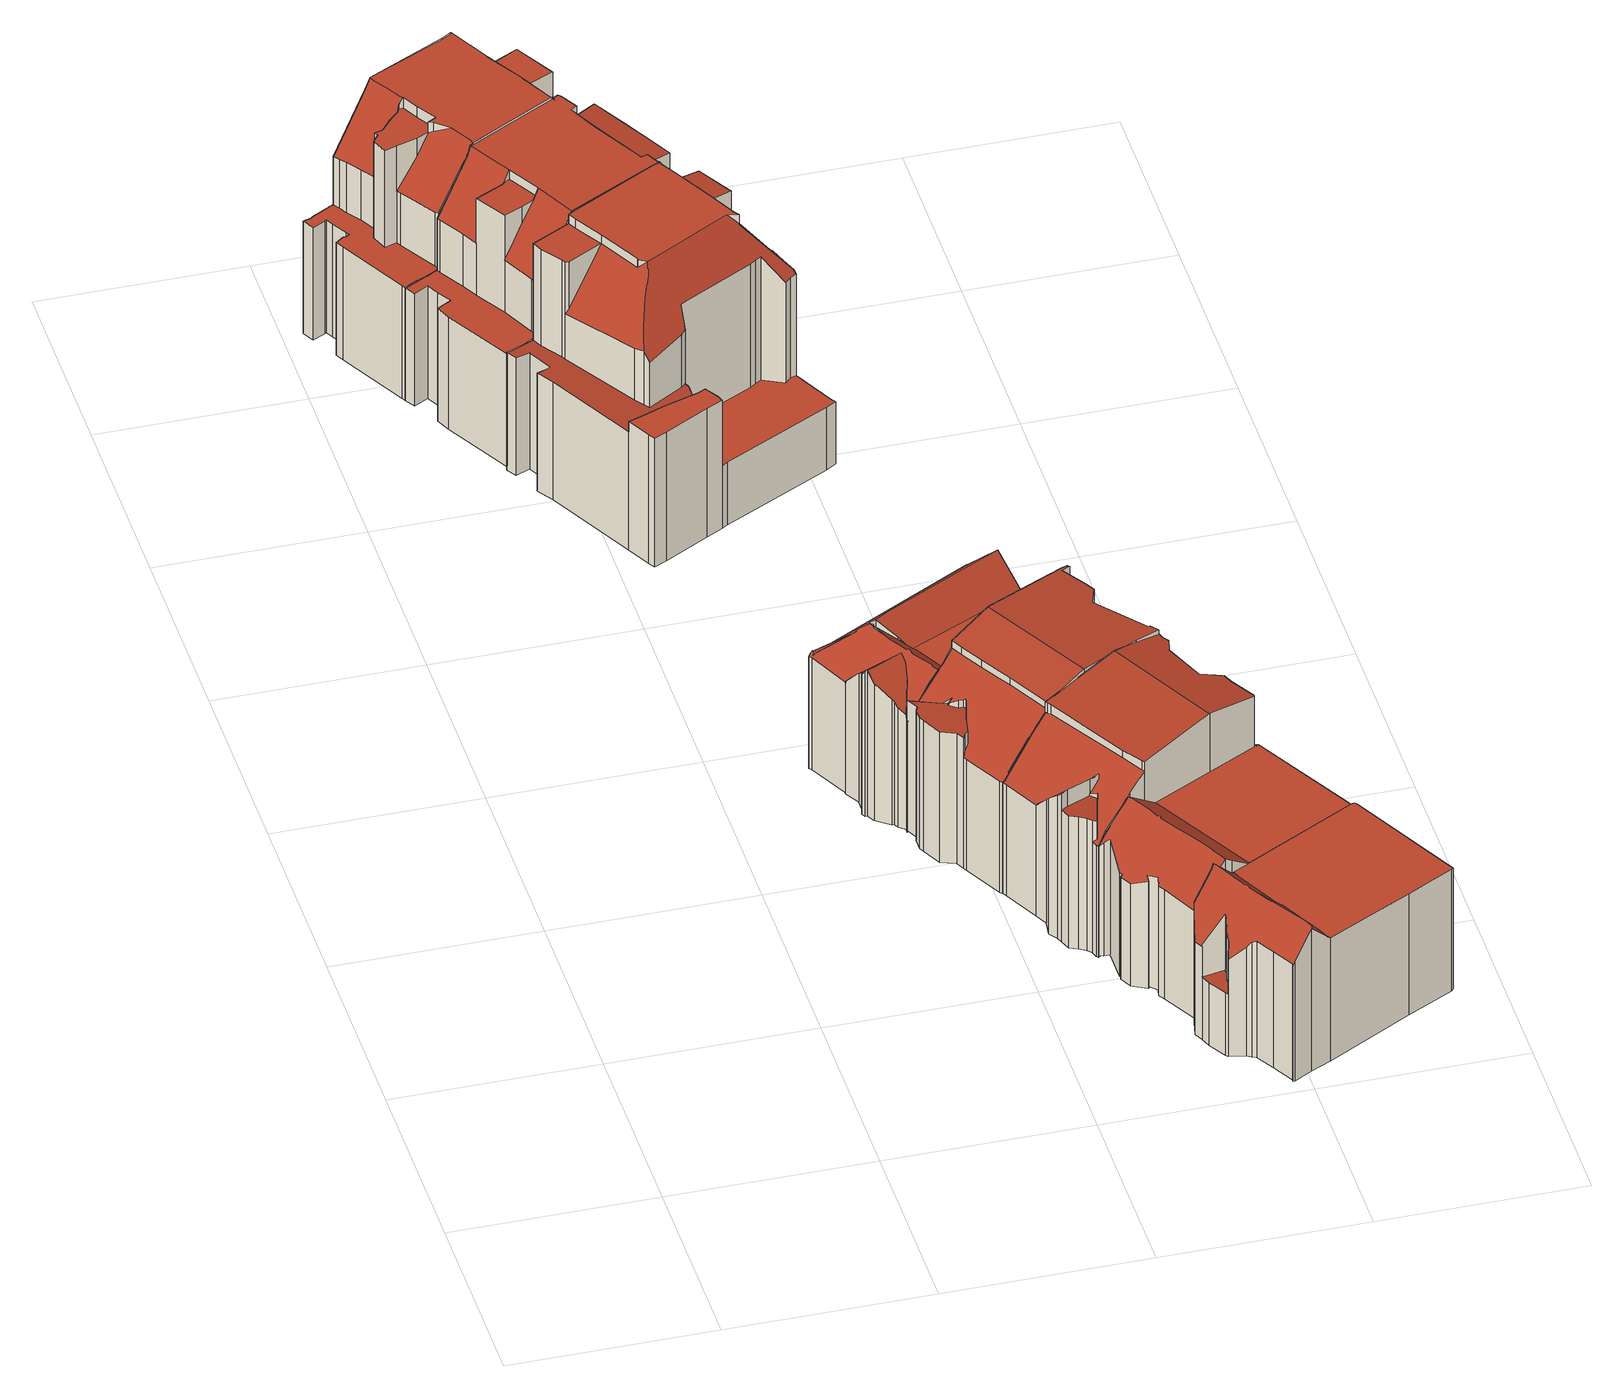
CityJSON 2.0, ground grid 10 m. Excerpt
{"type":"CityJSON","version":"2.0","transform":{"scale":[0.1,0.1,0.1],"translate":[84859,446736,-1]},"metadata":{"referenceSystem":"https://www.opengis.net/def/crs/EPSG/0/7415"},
"CityObjects":{
"building1":{"type":"Building","attributes":{"dak_type":"slanted","data_area":62.1,"data_coverage":0.869,"geconstateerd":false,"gid":11192719,"h_dak_50p":11.75,"h_dak_70p":12.18,"h_dak_max":12.52,"h_dak_min":6.19,"h_maaiveld":0.008,"kas_warenhuis":false,"lod11_replace":false,"ondergronds_type":"above ground","oorspronkelijkbouwjaar":2008,"pw_actueel":"yes","pw_bron":"ahn3","reconstructie_methode":"tudelft3d-geoflow","reconstruction_skipped":false,"rmse_lod12":2.19,"rmse_lod13":1.1,"rmse_lod22":0.533,"rn":1,"status":"Pand in gebruik","t_run":144.27,"val3dity_codes_lod12":"[]","val3dity_codes_lod13":"[]","val3dity_codes_lod22":"[]"},"children":["building1-1"]},
"building1-1":{"type":"BuildingPart","parents":["building1"],"geometry":[{"type":"Solid","lod":"2.2","boundaries":[[[[0,1,2,3,4,5,6,7,8,9,10,11,12,13,14,15,16,17,18,19,20,21,22,23,24,25,26,27,28,29,30,31,32,33,34,35,36]],[[37,27,26,38]],[[39,28,27,37]],[[40,6,5,41]],[[42,15,14,43]],[[44,10,9,45]],[[46,47,48,49]],[[50,51,52,53]],[[38,26,25,54]],[[55,56,57,58]],[[59,60,61,62,63]],[[64,18,17,65]],[[66,16,15,42]],[[67,34,33,68]],[[69,32,31,70,71]],[[72,73,74,75]],[[73,72,76]],[[51,50,76]],[[47,77,78,79]],[[80,12,11,81]],[[82,7,6,40]],[[83,8,7,82]],[[84,13,12,80]],[[65,17,16,66]],[[85,19,18,64]],[[86,20,19,85]],[[87,21,20,86]],[[88,23,22,89]],[[89,22,21,87]],[[90,91,61,60]],[[53,52,60,59]],[[54,25,24,92]],[[70,31,30,93]],[[71,70,94,95]],[[95,94,96,97]],[[75,74,98,99]],[[68,33,32,69]],[[100,0,36,101]],[[93,30,29,102]],[[43,14,13,84]],[[41,5,4,103]],[[45,9,8,83]],[[104,81,11,10,44]],[[105,106,81,104]],[[107,108,109]],[[103,4,3,110]],[[108,107,111,112]],[[113,35,34,67]],[[97,96,91,90]],[[99,98,114,115]],[[116,117,77,47,46]],[[118,119,117,116]],[[63,62,119,118]],[[79,78,106,105]],[[49,48,56]],[[58,57,120]],[[115,114,56,55]],[[101,36,35,113]],[[112,111,121]],[[122,1,0,100]],[[123,124,109]],[[110,3,2,125]],[[125,2,1,122]],[[126,127,121]],[[124,123,127,126]],[[102,29,28,39]],[[92,24,23,88]],[[73,76,50,53,59,63,118,116,46,49,56,114,98,74]],[[64,65,66,42,43,84,80,81,106,78,77,117,119,62,61,91,96,94,70,93,102,39,37,38,54,92,88,89,87,86,85]],[[68,128,129,130,75,99,115,55,58,120,131,45,83,132,108,112,101,113,67]],[[56,48,47,79,105,104,44,45,131,120,57]],[[123,109,108,132,83,82,40,41,103,110,125,122,100,101,112,121,127]],[[129,128,68,69,71,95,97,90,60,52,51,76,72,75,130]],[[124,126,121,111,107,109]]]],"semantics":{"surfaces":[{"type":"GroundSurface"},{"type":"WallSurface","on_footprint_edge":true},{"type":"WallSurface","on_footprint_edge":false},{"type":"RoofSurface"}],"values":[[0,1,1,1,1,1,2,2,1,2,2,1,1,1,1,2,2,2,2,1,1,1,1,1,1,1,1,1,1,2,2,1,1,2,2,2,1,1,1,1,1,1,1,2,2,1,2,1,2,2,2,2,2,2,2,2,2,1,2,1,2,1,1,2,2,1,1,3,3,3,3,3,3,3]]}}]},
"building2":{"type":"Building","attributes":{"dak_type":"slanted","data_area":53.85,"data_coverage":0.858,"geconstateerd":false,"gid":18954932,"h_dak_50p":6.7,"h_dak_70p":7.16,"h_dak_max":7.89,"h_dak_min":5.89,"h_maaiveld":-0.252,"kas_warenhuis":false,"lod11_replace":false,"ondergronds_type":"above ground","oorspronkelijkbouwjaar":1915,"pw_actueel":"yes","pw_bron":"ahn3","reconstructie_methode":"tudelft3d-geoflow","reconstruction_skipped":false,"rmse_lod12":0.577,"rmse_lod13":0.594,"rmse_lod22":0.0302,"rn":1,"status":"Pand in gebruik","t_run":151.38,"val3dity_codes_lod12":"[]","val3dity_codes_lod13":"[]","val3dity_codes_lod22":"[]"},"children":["building2-1"]},
"building2-1":{"type":"BuildingPart","parents":["building2"],"geometry":[{"type":"MultiSurface","lod":"2.2","boundaries":[[[133,134,135,136,137,138,139,140,141,142,143,144,145,146,147,148,149,150,151,152,153,154,155,156,157,158,159,160,161,162]],[[163,157,156,164]],[[165,166,162,161,167]],[[167,161,160,168]],[[169,155,154,170]],[[170,154,153,171]],[[172,140,139,173]],[[174,141,140,172]],[[175,135,134,176]],[[177,150,149,178]],[[179,180,181]],[[182,183,184]],[[168,160,159,185]],[[178,149,148,186]],[[173,139,138,187]],[[188,146,145,189]],[[189,145,144,190]],[[191,192,137,136,193]],[[180,179,194]],[[195,196,197,198]],[[198,197,192,191]],[[199,133,162,166]],[[200,201,181]],[[202,158,157,163]],[[164,156,155,169]],[[171,153,152,203,204]],[[203,152,151,205]],[[204,203,206]],[[205,151,150,177]],[[186,148,147,207]],[[207,147,146,188]],[[208,209,210]],[[200,201,211,212]],[[212,211,209,208]],[[213,143,142,214]],[[190,144,143,213]],[[215,196,195]],[[185,159,158,202]],[[216,217,218,219]],[[187,138,137,192]],[[193,136,135,175]],[[184,183,166,165]],[[176,134,133,199]],[[214,142,141,174]],[[219,218,182]],[[194,220,221]],[[222,217,216]],[[186,223,224,225,226,210,209,211,201,181,180,194,221,227,228,229,230,231,178]],[[201,200,181,200,212,232,233,214,174,172,173,187,192,197,196,215,234,235]],[[213,214,233,232,212,208,210,226,236,237]],[[185,202,163,238,239,219,182,184,165,167,168]],[[235,234,215,195,198,191,193,175,176,199,166,183,182,218,217,222,206,203,205,177,178,231,230,229,228,227,221,220,194,179,181,201]],[[189,190,213,237,236,226,225,224,223,186,207,188]],[[206,222,216,219,239,238,163,164,169,170,171,204]]],"semantics":{"surfaces":[{"type":"GroundSurface"},{"type":"WallSurface","on_footprint_edge":true},{"type":"WallSurface","on_footprint_edge":false},{"type":"RoofSurface"}],"values":[0,1,1,1,1,1,1,1,1,1,2,2,1,1,1,1,1,1,2,2,2,1,2,1,1,1,1,2,1,1,1,2,2,2,1,1,2,1,2,1,1,2,1,1,2,2,2,3,3,3,3,3,3,3]}}]},
"building3":{"type":"Building","attributes":{"dak_type":"slanted","data_area":78.19,"data_coverage":0.877,"geconstateerd":false,"gid":17145105,"h_dak_50p":11.66,"h_dak_70p":12.14,"h_dak_max":13.47,"h_dak_min":3.22,"h_maaiveld":-0.007,"kas_warenhuis":false,"lod11_replace":false,"ondergronds_type":"above ground","oorspronkelijkbouwjaar":2008,"pw_actueel":"yes","pw_bron":"ahn3","reconstructie_methode":"tudelft3d-geoflow","reconstruction_skipped":false,"rmse_lod12":4.35,"rmse_lod13":1.1,"rmse_lod22":0.402,"rn":1,"status":"Pand in gebruik","t_run":132.61,"val3dity_codes_lod12":"[]","val3dity_codes_lod13":"[]","val3dity_codes_lod22":"[]"},"children":["building3-1"]},
"building3-1":{"type":"BuildingPart","parents":["building3"],"geometry":[{"type":"Solid","lod":"2.2","boundaries":[[[[240,241,242,243,244,245,246,247,248,249,15,250,251,252,8,7,253,254,5,255,256,257,258,259,260,261,262,263,264,265,266,267,268,269,270]],[[271,244,243,272]],[[272,243,242,273]],[[274,253,7,82]],[[275,276,277,278]],[[279,263,262,280,281]],[[42,15,249,282]],[[282,249,248,283]],[[284,256,255,285]],[[286,287,288,289]],[[290,291,292,293]],[[294,266,265,295]],[[296,246,245,297]],[[297,245,244,271]],[[295,265,264,298]],[[273,242,241,299]],[[300,301,82,302]],[[303,250,15,42]],[[304,294,305,306]],[[306,305,307,308]],[[309,267,266,294,304]],[[302,82,7,8,132]],[[310,311,312,313]],[[314,269,268,315]],[[308,307,316,317]],[[315,268,267,309]],[[318,319,270,269,314]],[[320,321,322,323]],[[324,258,257,325]],[[280,262,261,326]],[[327,328,329,330]],[[331,332,307]],[[332,331,333,334]],[[334,333,328,327]],[[325,257,256,284]],[[278,277,335,336]],[[298,264,263,279]],[[337,260,259,338]],[[281,280,276,275]],[[339,251,250,303,340]],[[340,303,311,310]],[[341,252,251,339]],[[342,254,253,274]],[[326,261,260,337]],[[41,343,5,254,342]],[[285,255,5,343]],[[323,322,343,41]],[[132,8,252,341]],[[338,259,258,324]],[[344,247,246,296]],[[336,335,345,346]],[[317,316,347,348]],[[348,347,287,286]],[[283,248,247,344]],[[313,312,349,350]],[[351,352,319,318]],[[353,240,270,319]],[[299,241,240,353]],[[354,350,349,355,356,357]],[[357,356,358,359]],[[293,292,360]],[[291,290,361]],[[289,288,301,300]],[[330,329,288]],[[346,345,321,320]],[[362,363,350,354]],[[363,362,361]],[[356,355,352,351]],[[359,358,360]],[[348,286,289,300,302,132,341,364,290,293,315,309,304,306,308,317]],[[281,275,278,336,346,320,323,41,342,274,82,301,288,329,328,333,331,307,305,294,295,298,279]],[[343,322,321,345,335,277,276,280,326,337,338,324,325,284,285]],[[319,352,355,349,312,311,303,42,282,283,344,296,297,271,272,273,299,353]],[[293,360,358,356,351,318,314,315]],[[357,359,360,292,291,361,362,354]],[[287,347,316,307,332,334,327,330,288]],[[363,361,290,364,341,339,340,310,313,350]]]],"semantics":{"surfaces":[{"type":"GroundSurface"},{"type":"WallSurface","on_footprint_edge":true},{"type":"WallSurface","on_footprint_edge":false},{"type":"RoofSurface"}],"values":[[0,1,1,1,2,1,1,1,1,2,2,1,1,1,1,1,2,1,2,2,1,1,2,1,2,1,1,2,1,1,2,2,2,2,1,2,1,1,2,1,2,1,1,1,1,1,2,1,1,1,2,2,2,1,2,2,1,1,2,2,2,2,2,2,2,2,2,2,2,3,3,3,3,3,3,3,3]]}}]},
"building4":{"type":"Building","attributes":{"dak_type":"slanted","data_area":82.08,"data_coverage":0.786,"geconstateerd":false,"gid":11192718,"h_dak_50p":10.32,"h_dak_70p":11.76,"h_dak_max":12.46,"h_dak_min":3.18,"h_maaiveld":-0.193,"kas_warenhuis":false,"lod11_replace":false,"ondergronds_type":"above ground","oorspronkelijkbouwjaar":2008,"pw_actueel":"yes","pw_bron":"ahn3","reconstructie_methode":"tudelft3d-geoflow","reconstruction_skipped":false,"rmse_lod12":4.28,"rmse_lod13":1.01,"rmse_lod22":0.294,"rn":1,"status":"Pand in gebruik","t_run":234.05,"val3dity_codes_lod12":"[]","val3dity_codes_lod13":"[]","val3dity_codes_lod22":"[]"},"children":["building4-1"]},
"building4-1":{"type":"BuildingPart","parents":["building4"],"geometry":[{"type":"Solid","lod":"2.2","boundaries":[[[[365,366,367,368,369,370,371,372,373,374,375,376,377,378,379,380,381,382,383,384,385,386,387,388,389,390,391,392,393,394]],[[395,389,388,396]],[[396,388,387,397]],[[398,386,385,399,400]],[[399,385,384,401]],[[402,392,391,403]],[[404,405,406,407]],[[407,406,380,379,408]],[[409,410,411,412]],[[410,409,413]],[[304,294,372,371,309]],[[414,415,294,304]],[[416,417,418,419]],[[419,418,390,389,395]],[[420,421,422,423]],[[424,425,417,416]],[[426,427,428,429]],[[430,431,432,433]],[[434,435,436,437]],[[438,373,372,294]],[[439,440,415,414]],[[435,434,441]],[[412,411,441,442]],[[408,379,378,443]],[[444,445,446,447]],[[448,449,450,451]],[[452,381,380,406]],[[453,382,381,452]],[[443,378,377,454]],[[309,371,370,455]],[[455,370,369,456,457]],[[456,369,368,458,459]],[[459,458,460,461]],[[462,463,464]],[[429,428,465,466]],[[466,465,467]],[[457,456,468,469]],[[454,377,376,470]],[[298,374,373,438]],[[471,375,374,298]],[[470,376,375,471]],[[403,391,390,418]],[[472,393,392,402]],[[423,422,473,474]],[[475,476,466,467]],[[451,450,405,404]],[[477,478,449,448]],[[479,383,382,453]],[[480,481,463,462]],[[474,473,476,475]],[[482,365,394,483]],[[484,485,421,420]],[[461,460,486,487]],[[469,468,488,489]],[[490,484,491,492]],[[492,491,488]],[[487,486,485,484,490]],[[483,394,393,472]],[[493,367,366,494]],[[494,366,365,482]],[[458,368,367,493]],[[442,441,440,439]],[[437,436,440]],[[433,432,478,477]],[[489,488,481,480]],[[467,465,431,430]],[[495,496,427,426]],[[497,498,425,424]],[[498,499,496,495]],[[447,446,499,498,497]],[[400,399,445,444]],[[401,384,383,479]],[[397,387,386,398]],[[500,501,502,408,443,454,470,471,298,438,294,415,440,436,435,441,411,410]],[[464,463,481,488,491,484,420,423,503,504,505]],[[492,488,468,456,459,461,487,490]],[[506,413,409,412,442,439,414,304,309,455,457,469,489,480,462,464]],[[437,440,441,434]],[[430,433,477,448,451,404,407,408,502,501,500,410,413,506,464,505,504,503,423,474,475,467]],[[498,495,426,429,466,476,473,422,421,485,486,460,458,493,494,482,483,472,402,403,418,417,425]],[[499,446,445,399,401,479,453,452,406,405,450,449,478,432,431,465,428,427,496]],[[397,398,400,444,447,497,424,416,419,395,396]]]],"semantics":{"surfaces":[{"type":"GroundSurface"},{"type":"WallSurface","on_footprint_edge":true},{"type":"WallSurface","on_footprint_edge":false},{"type":"RoofSurface"}],"values":[[0,1,1,1,1,1,2,1,2,2,1,2,2,1,2,2,2,2,2,1,2,2,2,1,2,2,1,1,1,1,1,1,2,2,2,2,2,1,1,1,1,1,1,2,2,2,2,1,2,2,1,2,2,2,2,2,2,1,1,1,1,2,2,2,2,2,2,2,2,2,2,1,1,3,3,3,3,3,3,3,3,3]]}}]},
"building5":{"type":"Building","attributes":{"dak_type":"slanted","data_area":56.22,"data_coverage":0.92,"geconstateerd":false,"gid":18954930,"h_dak_50p":9.38,"h_dak_70p":9.61,"h_dak_max":9.87,"h_dak_min":5.95,"h_maaiveld":-0.17,"kas_warenhuis":false,"lod11_replace":false,"ondergronds_type":"above ground","oorspronkelijkbouwjaar":1915,"pw_actueel":"yes","pw_bron":"ahn3","reconstructie_methode":"tudelft3d-geoflow","reconstruction_skipped":false,"rmse_lod12":1.52,"rmse_lod13":2.43,"rmse_lod22":0.186,"rn":1,"status":"Pand in gebruik","t_run":149.88,"val3dity_codes_lod12":"[]","val3dity_codes_lod13":"[]","val3dity_codes_lod22":"[]"},"children":["building5-1"]},
"building5-1":{"type":"BuildingPart","parents":["building5"],"geometry":[{"type":"Solid","lod":"2.2","boundaries":[[[[507,508,509,510,511,512,513,514,515,516,517,518,519,520,521,522,523,524,525,526,527,528,529,530,531,532,533,534,535,536,537]],[[538,539,540,541]],[[542,518,517,543]],[[544,533,532,545]],[[546,545,532,531,547]],[[548,549,550]],[[551,552,550]],[[553,529,528,554]],[[555,521,520,556]],[[556,520,519,557]],[[558,513,512,559]],[[560,511,510,561]],[[561,510,509,562]],[[563,535,534,564]],[[565,205,514,513,558]],[[566,515,514,205]],[[205,565,567]],[[539,538,567]],[[568,524,523,569]],[[570,522,521,555]],[[569,523,522,570]],[[571,530,529,553,572]],[[554,528,527,573]],[[559,512,511,560]],[[574,536,535,563]],[[575,537,536,574]],[[576,577,578,579]],[[580,581,582,583]],[[572,553,584,585]],[[586,587,588,589]],[[589,588,590,591]],[[591,590,525,524,568]],[[592,526,525,590]],[[585,584,587,586]],[[547,531,530,571]],[[564,534,533,544]],[[543,517,516,593]],[[562,509,508,594]],[[595,596,597,598]],[[557,519,518,542,599]],[[579,578,545,546]],[[541,540,581,580]],[[583,582,600,601]],[[599,542,596,595]],[[593,516,515,566]],[[602,507,537,575]],[[594,508,507,602,603]],[[603,602,604,605]],[[601,600,552,551]],[[598,597,577,576]],[[605,604,549,548]],[[573,527,526,592]],[[559,560,561,562,594,603,605,548,550,552,600,582,581,540,539,567,565,558]],[[586,589,591,568,569,570,555,556,557,606,547,571,572,585]],[[557,599,595,598,576,579,546,547,606]],[[563,564,544,545,578,577,597,596,542,543,593,566,205,567,538,541,580,583,601,551,550,549,604,602,575,574]],[[573,592,590,588,587,584,553,554]]]],"semantics":{"surfaces":[{"type":"GroundSurface"},{"type":"WallSurface","on_footprint_edge":false},{"type":"WallSurface","on_footprint_edge":true},{"type":"RoofSurface"}],"values":[[0,1,2,2,2,1,1,2,2,2,2,2,2,2,2,2,1,1,2,2,2,2,2,2,2,2,1,1,1,1,1,2,2,1,2,2,2,2,1,2,1,1,1,1,2,2,2,1,1,1,1,2,3,3,3,3,3]]}}]},
"building6":{"type":"Building","attributes":{"dak_type":"slanted","data_area":57.09,"data_coverage":0.92,"geconstateerd":false,"gid":11191032,"h_dak_50p":9.4,"h_dak_70p":9.62,"h_dak_max":9.88,"h_dak_min":5.93,"h_maaiveld":-0.153,"kas_warenhuis":false,"lod11_replace":false,"ondergronds_type":"above ground","oorspronkelijkbouwjaar":1915,"pw_actueel":"yes","pw_bron":"ahn3","reconstructie_methode":"tudelft3d-geoflow","reconstruction_skipped":false,"rmse_lod12":1.43,"rmse_lod13":1.27,"rmse_lod22":0.149,"rn":1,"status":"Pand in gebruik","t_run":126.24,"val3dity_codes_lod12":"[]","val3dity_codes_lod13":"[]","val3dity_codes_lod22":"[]"},"children":["building6-1"]},
"building6-1":{"type":"BuildingPart","parents":["building6"],"geometry":[{"type":"Solid","lod":"2.2","boundaries":[[[[607,608,609,610,611,612,613,614,615,616,617,618,619,620,621,622,623,535,624,625,533,626,627,628,629,630,529,528,631,632,633,634,635,636,637,638,639]],[[640,610,609,641]],[[642,637,636,643,644]],[[645,624,535,563]],[[646,622,621,647]],[[641,609,608,648]],[[649,618,617,650]],[[651,649,652,653]],[[654,619,618,649,651]],[[655,656,657,658]],[[659,620,619,654]],[[647,621,620,659]],[[653,652,656,655,660]],[[661,662,663]],[[660,655,662,661]],[[664,665,639,638,666]],[[667,668,665,664]],[[669,607,639,665]],[[670,616,615,671]],[[650,617,616,670]],[[671,615,614,672,673]],[[674,611,610,640]],[[673,672,675,676]],[[672,614,613,677]],[[677,613,612,678]],[[678,612,611,674]],[[666,638,637,642]],[[644,643,679,680]],[[681,682,683,684]],[[685,626,533,686]],[[687,629,628,688]],[[689,553,529,630,690]],[[554,528,529,553]],[[684,683,553,689]],[[691,692,682,681]],[[693,633,632,694]],[[694,632,631,695]],[[695,631,528,554]],[[648,608,607,669]],[[696,697,668,667]],[[698,699,697,696]],[[658,657,700]],[[676,675,700]],[[701,627,626,685]],[[702,703,699,698]],[[704,701,703,702]],[[705,706,692,691]],[[690,630,629,687]],[[563,535,623,707]],[[707,623,622,646]],[[708,625,624,645]],[[686,533,625,708]],[[688,628,627,701,704]],[[709,710,711,706,705]],[[643,636,635,712]],[[712,635,634,713]],[[680,679,710,709]],[[714,693,711,710]],[[713,634,633,693,714]],[[659,654,651,653,660,661,663,715,646,647]],[[695,554,553,683,682,692,706,711,693,694]],[[686,708,645,563,707,646,715,663,662,655,658,700,675,672,677,678,674,640,641,648,669,665,668,697,699,703,701,685]],[[676,700,657,656,652,649,650,670,671,673]],[[690,687,688,716,666,642,644,680,709,705,691,681,684,689]],[[704,702,698,696,667,664,666,716,688]],[[710,679,643,712,713,714]]]],"semantics":{"surfaces":[{"type":"GroundSurface"},{"type":"WallSurface","on_footprint_edge":true},{"type":"WallSurface","on_footprint_edge":false},{"type":"RoofSurface"}],"values":[[0,1,1,1,1,1,1,2,1,2,1,1,2,2,2,1,2,1,1,1,1,1,2,1,1,1,1,2,2,1,1,1,1,2,2,1,1,1,1,2,2,2,2,1,2,2,2,1,1,1,1,1,1,2,1,1,2,2,1,3,3,3,3,3,3,3]]}}]},
"building7":{"type":"Building","attributes":{"dak_type":"slanted","data_area":55.33,"data_coverage":0.891,"geconstateerd":false,"gid":11569567,"h_dak_50p":6.63,"h_dak_70p":6.83,"h_dak_max":8.96,"h_dak_min":4.01,"h_maaiveld":-0.073,"kas_warenhuis":false,"lod11_replace":false,"ondergronds_type":"above ground","oorspronkelijkbouwjaar":1915,"pw_actueel":"yes","pw_bron":"ahn3","reconstructie_methode":"tudelft3d-geoflow","reconstruction_skipped":false,"rmse_lod12":0.525,"rmse_lod13":0.553,"rmse_lod22":0.399,"rn":1,"status":"Pand in gebruik","t_run":100.14,"val3dity_codes_lod12":"[]","val3dity_codes_lod13":"[]","val3dity_codes_lod22":"[]"},"children":["building7-1"]},
"building7-1":{"type":"BuildingPart","parents":["building7"],"geometry":[{"type":"Solid","lod":"2.2","boundaries":[[[[717,718,719,720,721,722,723,724,725,726,727,728,729,730,731,732,733,734,735,736,737,738,739,740,741,742]],[[743,735,734,744]],[[745,740,739,746]],[[747,736,735,743]],[[748,741,740,745]],[[749,742,741,748]],[[750,725,724,648]],[[678,722,721,751]],[[752,717,742,749]],[[753,723,722,678]],[[648,724,723,753]],[[754,726,725,750]],[[755,727,726,754]],[[756,737,736,747]],[[746,739,738,757]],[[757,738,737,756]],[[744,734,733,758]],[[759,720,719,760]],[[760,719,718,761]],[[761,718,717,752]],[[751,721,720,759]],[[762,729,728,763]],[[764,730,729,762]],[[765,732,731,766]],[[763,728,727,755]],[[766,731,730,764]],[[758,733,732,765]],[[678,751,759,760,761,752,749,748,745,746,757,756,747,743,767,768,769,770,771,772,773,648,753]],[[770,769,768,767,743,744,758,774,775,755,754,750,648,773,772,771]],[[766,764,762,763,755,775,774,758,765]]]],"semantics":{"surfaces":[{"type":"GroundSurface"},{"type":"WallSurface","on_footprint_edge":true},{"type":"RoofSurface"}],"values":[[0,1,1,1,1,1,1,1,1,1,1,1,1,1,1,1,1,1,1,1,1,1,1,1,1,1,1,2,2,2]]}}]},
"building8":{"type":"Building","attributes":{"dak_type":"slanted","data_area":59.87,"data_coverage":0.909,"geconstateerd":false,"gid":18957134,"h_dak_50p":6.86,"h_dak_70p":6.92,"h_dak_max":8.17,"h_dak_min":3.38,"h_maaiveld":-0.03,"kas_warenhuis":false,"lod11_replace":false,"ondergronds_type":"above ground","oorspronkelijkbouwjaar":1915,"pw_actueel":"yes","pw_bron":"ahn3","reconstructie_methode":"tudelft3d-geoflow","reconstruction_skipped":false,"rmse_lod12":0.487,"rmse_lod13":0.35,"rmse_lod22":0.157,"rn":1,"status":"Pand in gebruik","t_run":172.62,"val3dity_codes_lod12":"[]","val3dity_codes_lod13":"[]","val3dity_codes_lod22":"[]"},"children":["building8-1"]},
"building8-1":{"type":"BuildingPart","parents":["building8"],"geometry":[{"type":"Solid","lod":"2.2","boundaries":[[[[776,777,778,779,780,781,782,783,784,785,786,787,788,789,790,791,792,793,794,795,796,797,798,799,800]],[[801,778,777,802]],[[803,781,780,804]],[[805,790,789,806]],[[807,791,790,805]],[[806,789,788,808]],[[809,776,800,810]],[[811,797,796,812]],[[813,786,785,814]],[[815,793,792,816]],[[817,818,802,819]],[[820,821,822,823]],[[810,800,799,824]],[[824,799,798,825]],[[826,794,793,815]],[[827,826,821,820]],[[828,795,794,826]],[[826,794,826,827]],[[829,783,782,830]],[[830,782,781,803]],[[831,784,783,829]],[[780,832,804]],[[804,832,833]],[[823,822,834]],[[814,785,784,831]],[[835,836,837,838]],[[839,779,778,801]],[[825,798,797,811]],[[808,788,787,840]],[[812,796,795,828]],[[816,792,791,807]],[[838,837,841,842]],[[840,787,786,813]],[[832,780,779,839]],[[833,832,836,835]],[[842,841,818,817]],[[819,802,777,776,809]],[[843,844,813,814,845,846,847,848,834,822,821,826,815,849,850,851,852,853,854]],[[854,853,852,851,850,849,815,816,807,805,806,808,840,813,844,843]],[[842,817,819,809,810,824,825,811,812,828,826,827,820,823,834,848,847,846,845,814,831,829,830,803,804,833,835,838]],[[802,818,841,837,836,832,839,801]]]],"semantics":{"surfaces":[{"type":"GroundSurface"},{"type":"WallSurface","on_footprint_edge":true},{"type":"WallSurface","on_footprint_edge":false},{"type":"RoofSurface"}],"values":[[0,1,1,1,1,1,1,1,1,1,2,2,1,1,1,2,1,1,1,1,1,1,2,2,1,2,1,1,1,1,1,2,1,1,2,2,1,3,3,3,3]]}}]}
},
"vertices":[
[92,686,10],[104,693,10],[107,694,10],[117,674,10],[128,652,10],[137,636,10],[135,634,10],[122,628,10],[119,626,10],[76,603,10],[73,602,10],[58,594,10],[52,590,10],[51,590,10],[44,587,10],[40,584,10],[39,586,10],[21,620,10],[19,624,10],[23,627,10],[24,627,10],[26,628,10],[25,630,10],[21,637,10],[19,641,10],[18,640,10],[12,637,10],[9,643,10],[13,644,10],[14,645,10],[23,650,10],[25,651,10],[42,660,10],[45,662,10],[59,669,10],[83,681,10],[88,684,10],[9,643,73],[12,637,73],[13,644,73],[135,634,106],[137,636,102],[40,584,73],[44,587,73],[73,602,127],[76,603,133],[45,617,127],[45,617,102],[55,620,117],[55,620,127],[47,636,127],[47,636,118],[42,630,107],[42,630,127],[18,640,73],[61,623,133],[61,623,127],[63,622,128],[63,622,133],[38,629,127],[38,629,102],[38,629,73],[39,627,73],[39,627,127],[19,624,73],[21,620,73],[39,586,73],[59,669,132],[45,662,132],[42,660,127],[25,651,73],[25,651,100],[53,643,129],[53,643,127],[55,643,127],[55,643,133],[52,641,127],[45,617,73],[46,615,73],[46,615,102],[52,590,73],[58,594,73],[122,628,127],[119,626,133],[51,590,73],[23,627,73],[24,627,73],[26,628,73],[21,637,73],[25,630,73],[34,637,101],[34,637,73],[19,641,73],[23,650,73],[27,648,73],[27,648,100],[29,644,73],[29,644,101],[59,635,127],[59,635,133],[92,686,127],[88,684,132],[14,645,73],[128,652,102],[58,594,104],[57,596,103],[57,596,73],[110,644,127],[110,644,132],[113,645,127],[117,674,102],[99,663,127],[99,663,132],[83,681,132],[65,625,127],[65,625,133],[39,615,127],[39,615,73],[36,623,127],[36,623,73],[70,616,133],[103,665,127],[104,693,106],[126,651,106],[126,651,127],[107,694,102],[115,672,126],[115,672,106],[46,659,132],[50,653,132],[54,644,133],[76,605,133],[119,626,132],
[155,262,7],[145,282,7],[144,283,7],[145,284,7],[146,284,7],[149,286,7],[229,329,7],[229,328,7],[230,329,7],[239,313,7],[246,299,7],[259,274,7],[260,273,7],[257,272,7],[211,247,7],[202,242,7],[191,236,7],[175,228,7],[174,227,7],[174,229,7],[171,232,7],[170,234,7],[169,234,7],[162,239,7],[160,243,7],[159,243,7],[158,245,7],[159,246,7],[159,254,7],[155,261,7],[160,243,89],[162,239,84],[155,261,70],[155,261,69],[159,254,79],[159,246,85],[169,234,77],[170,234,76],[171,232,74],[229,328,70],[229,329,70],[230,329,70],[144,283,70],[145,282,70],[175,228,70],[191,236,88],[171,274,88],[171,274,89],[170,275,89],[177,255,85],[158,261,71],[158,261,72],[158,245,86],[202,242,76],[149,286,70],[257,272,74],[260,273,74],[259,274,74],[146,284,72],[146,284,70],[145,284,71],[171,273,89],[147,283,73],[147,283,71],[146,283,70],[146,283,72],[155,262,69],[170,276,89],[170,276,88],[159,243,88],[174,229,70],[174,229,71],[174,227,69],[178,242,80],[211,247,75],[182,272,81],[182,272,80],[185,270,78],[173,277,85],[173,277,89],[246,299,74],[239,313,88],[164,277,84],[179,249,85],[179,249,84],[178,252,84],[178,252,88],[171,273,88],[176,263,88],[179,248,84],[202,244,76],[201,245,76],[189,268,76],[188,269,76],[181,254,88],[182,254,88],[183,250,88],[189,240,88],[189,239,88],[181,282,89],[237,312,88],[164,277,85],[166,277,86],[190,270,76],[244,298,74],[161,243,89],[164,244,89],
[85,534,10],[74,527,10],[71,526,10],[53,559,10],[50,566,10],[53,568,10],[57,570,10],[53,577,10],[50,583,10],[43,579,10],[57,593,10],[73,601,10],[75,603,10],[133,633,10],[135,635,10],[136,638,10],[137,638,10],[145,642,10],[154,647,10],[158,649,10],[191,587,10],[190,586,10],[170,576,10],[169,575,10],[168,577,10],[165,575,10],[153,569,10],[150,568,10],[106,545,10],[103,543,10],[88,535,10],[50,566,73],[53,559,73],[71,526,73],[133,633,109],[168,579,100],[168,579,43],[165,584,43],[165,584,100],[169,575,102],[170,576,43],[170,576,100],[43,579,73],[50,583,73],[137,638,43],[136,638,43],[125,616,132],[125,616,127],[128,618,127],[128,618,132],[87,581,132],[87,581,127],[96,565,127],[96,565,132],[153,569,127],[165,575,107],[57,570,73],[53,568,73],[168,577,102],[74,527,73],[123,627,132],[123,627,127],[122,628,132],[57,593,73],[153,569,132],[152,570,127],[152,570,132],[149,576,127],[149,576,132],[150,568,132],[58,591,102],[58,591,73],[65,579,73],[65,579,102],[103,543,127],[106,545,132],[146,575,127],[146,575,132],[88,535,102],[88,535,73],[142,628,101],[142,628,43],[138,636,43],[138,636,101],[154,647,44],[145,642,43],[190,586,44],[147,608,126],[147,608,108],[138,625,109],[138,625,126],[161,582,107],[161,582,126],[152,599,108],[152,599,126],[158,598,43],[158,598,101],[191,587,44],[158,649,44],[73,601,127],[57,593,102],[75,603,132],[135,635,105],[137,636,43],[53,577,73],[146,620,43],[146,620,101],[132,601,127],[132,601,132],[69,571,73],[69,571,102],[86,539,102],[86,539,73],[85,534,73],[69,571,127],[78,556,73],[78,556,102],[78,556,127],[87,560,118],[87,560,127],[93,563,127],[84,579,127],[83,578,127],[83,578,125],[76,601,132],
[81,524,8],[74,521,8],[71,526,8],[85,533,8],[104,543,8],[107,545,8],[150,568,8],[153,569,8],[165,576,8],[168,577,8],[169,576,8],[173,567,8],[183,549,8],[197,522,8],[200,516,8],[201,515,8],[211,495,8],[213,492,8],[208,489,8],[155,462,8],[152,460,8],[144,456,8],[122,444,8],[116,441,8],[114,444,8],[108,456,8],[85,500,8],[80,508,8],[86,511,8],[87,512,8],[114,444,80],[116,441,80],[122,444,80],[144,456,80],[152,460,43],[152,460,80],[155,462,43],[80,508,74],[85,500,74],[198,514,99],[198,514,43],[201,515,43],[201,515,100],[200,516,102],[177,523,132],[177,523,127],[175,526,127],[175,526,132],[172,524,132],[153,568,132],[153,568,127],[114,458,80],[114,458,73],[108,456,74],[108,456,80],[117,479,102],[117,479,73],[120,475,73],[120,475,103],[127,463,80],[127,463,73],[143,482,72],[143,482,43],[143,484,43],[143,484,72],[142,493,111],[142,493,43],[179,512,43],[179,512,112],[180,548,126],[180,548,106],[170,566,106],[170,566,126],[165,576,107],[157,561,132],[157,561,127],[167,542,127],[167,542,132],[197,522,102],[151,463,80],[151,463,43],[147,470,43],[147,470,80],[185,516,112],[185,516,43],[195,511,43],[195,511,99],[211,495,43],[213,492,43],[183,549,102],[107,545,132],[104,543,127],[104,543,132],[85,533,73],[85,533,127],[87,528,73],[87,528,127],[125,503,132],[125,503,128],[129,501,132],[142,486,43],[142,486,72],[142,486,102],[106,539,127],[106,539,132],[173,567,102],[169,576,102],[86,511,73],[122,472,73],[122,472,98],[140,484,101],[140,484,72],[182,514,112],[182,514,43],[208,489,43],[125,504,132],[125,504,127],[81,524,73],[87,512,73],[95,516,98],[95,516,73],[94,518,73],[94,518,127],[114,525,127],[114,525,132],[95,516,127],[97,516,101],[97,516,127],[71,526,74],[74,521,74],[143,478,72],[143,478,43],[143,468,80],[143,468,73],[143,468,43],[190,519,113],[191,519,112],[196,518,106],[122,482,111],[125,491,120],[128,497,127],[171,524,132],
[191,194,8],[189,198,8],[182,201,8],[177,211,8],[176,213,8],[176,219,8],[177,221,8],[174,227,8],[186,234,8],[190,236,8],[193,237,8],[198,240,8],[218,251,8],[257,272,8],[260,273,8],[261,272,8],[257,270,8],[265,257,8],[267,253,8],[268,258,8],[287,221,8],[289,218,8],[287,217,8],[275,211,8],[247,196,8],[227,185,8],[219,181,8],[204,172,8],[203,172,8],[202,173,8],[192,192,8],[193,221,83],[193,221,80],[191,220,80],[191,220,81],[198,240,96],[193,237,90],[219,181,88],[227,185,96],[227,185,100],[247,196,107],[194,198,81],[194,198,74],[196,208,80],[198,215,85],[198,215,80],[287,217,76],[289,218,75],[260,273,105],[257,272,105],[218,251,107],[177,221,81],[176,219,81],[176,213,81],[177,211,81],[182,201,81],[203,172,70],[204,172,71],[174,227,81],[186,234,83],[189,222,80],[265,257,105],[257,270,105],[261,272,105],[275,211,106],[287,217,105],[287,221,75],[202,173,70],[192,192,70],[216,207,100],[216,207,96],[227,186,96],[227,186,100],[195,217,84],[195,217,80],[197,217,80],[197,217,84],[284,221,76],[284,221,105],[283,221,105],[283,221,76],[264,244,76],[264,244,105],[267,253,75],[267,253,105],[268,258,75],[190,236,87],[189,198,81],[201,234,100],[201,234,96],[207,223,96],[207,223,100],[198,240,100],[198,216,80],[198,216,85],[191,194,70],[191,194,81],[192,196,72],[192,196,81],[218,250,107],
[249,126,8],[248,125,8],[247,125,8],[239,120,8],[237,119,8],[232,116,8],[231,117,8],[230,120,8],[228,122,8],[225,124,8],[221,126,8],[219,131,8],[218,134,8],[215,138,8],[216,146,8],[213,152,8],[204,170,8],[204,173,8],[217,180,8],[221,182,8],[226,185,8],[263,204,8],[271,209,8],[283,215,8],[290,215,8],[291,214,8],[309,180,8],[312,175,8],[317,164,8],[316,163,8],[316,162,8],[292,149,8],[257,130,8],[239,120,78],[247,125,87],[316,162,103],[316,163,67],[316,163,103],[204,173,71],[213,152,70],[216,146,77],[248,125,88],[219,131,82],[221,126,82],[219,131,91],[222,133,82],[222,133,91],[218,134,88],[234,139,82],[234,139,81],[237,136,81],[237,136,84],[215,138,84],[234,139,90],[239,142,90],[239,142,87],[238,144,87],[257,130,102],[257,130,97],[292,149,108],[256,131,102],[256,131,97],[249,126,89],[225,124,82],[228,122,82],[230,120,70],[230,120,82],[237,119,76],[232,119,72],[232,119,82],[231,117,70],[232,116,70],[309,175,79],[309,175,103],[290,211,103],[290,211,76],[288,214,76],[288,214,103],[221,182,90],[219,181,87],[271,209,106],[263,204,108],[287,217,103],[283,215,104],[288,203,104],[288,203,76],[309,180,76],[291,214,75],[290,215,75],[250,142,101],[250,142,97],[228,182,101],[228,182,96],[236,133,81],[226,185,95],[227,184,101],[227,184,95],[226,185,101],[296,183,104],[296,183,76],[204,170,70],[217,180,86],[307,180,103],[307,180,85],[307,180,76],[317,164,66],[312,175,78],[309,180,84],[214,152,71],[291,150,108],
[237,97,9],[238,98,9],[237,99,9],[237,115,9],[234,115,9],[232,116,9],[236,119,9],[248,125,9],[249,126,9],[255,129,9],[262,133,9],[317,163,9],[317,162,9],[318,163,9],[345,111,9],[347,107,9],[292,77,9],[281,71,9],[278,70,9],[261,61,9],[252,78,9],[250,81,9],[251,85,9],[247,89,9],[247,87,9],[240,91,9],[278,70,88],[281,71,86],[247,89,71],[251,85,72],[261,61,69],[247,87,69],[240,91,66],[249,126,88],[234,115,72],[237,97,66],[236,119,76],[255,129,82],[262,133,76],[252,78,70],[250,81,70],[292,77,77],[237,115,74],[237,99,67],[238,98,67],[317,162,75],[317,163,75],[318,163,75],[347,107,76],[345,111,76],[277,72,88],[271,84,88],[258,106,88],[258,108,88],[257,108,88],[254,115,88],[249,124,88],[290,80,77],[263,132,76],
[276,27,10],[268,29,10],[267,30,10],[262,39,10],[260,44,10],[258,48,10],[260,57,10],[261,61,10],[270,65,10],[271,66,10],[281,71,10],[346,107,10],[347,107,10],[348,106,10],[377,50,10],[376,49,10],[353,37,10],[311,14,10],[301,9,10],[292,4,10],[291,4,10],[291,5,10],[285,16,10],[280,25,10],[278,26,10],[267,30,45],[268,29,45],[258,48,62],[260,44,62],[377,50,78],[348,106,78],[376,49,78],[347,107,78],[276,27,71],[278,26,74],[291,5,75],[291,4,75],[281,71,79],[271,66,90],[311,14,79],[353,37,78],[270,36,69],[270,36,45],[268,29,64],[301,10,91],[301,10,90],[299,14,90],[299,14,91],[280,25,75],[285,16,75],[301,9,90],[301,9,91],[292,4,77],[261,61,74],[260,57,71],[270,65,88],[260,44,45],[260,44,63],[282,45,90],[271,45,77],[271,45,46],[271,44,45],[271,44,76],[262,39,45],[346,107,78],[270,39,45],[270,39,72],[283,68,79],[282,71,79],[272,65,90],[280,49,90],[280,48,90],[282,46,90],[310,15,79],[307,22,79],[303,30,79],[297,42,79],[296,43,79],[294,46,79]
]}
